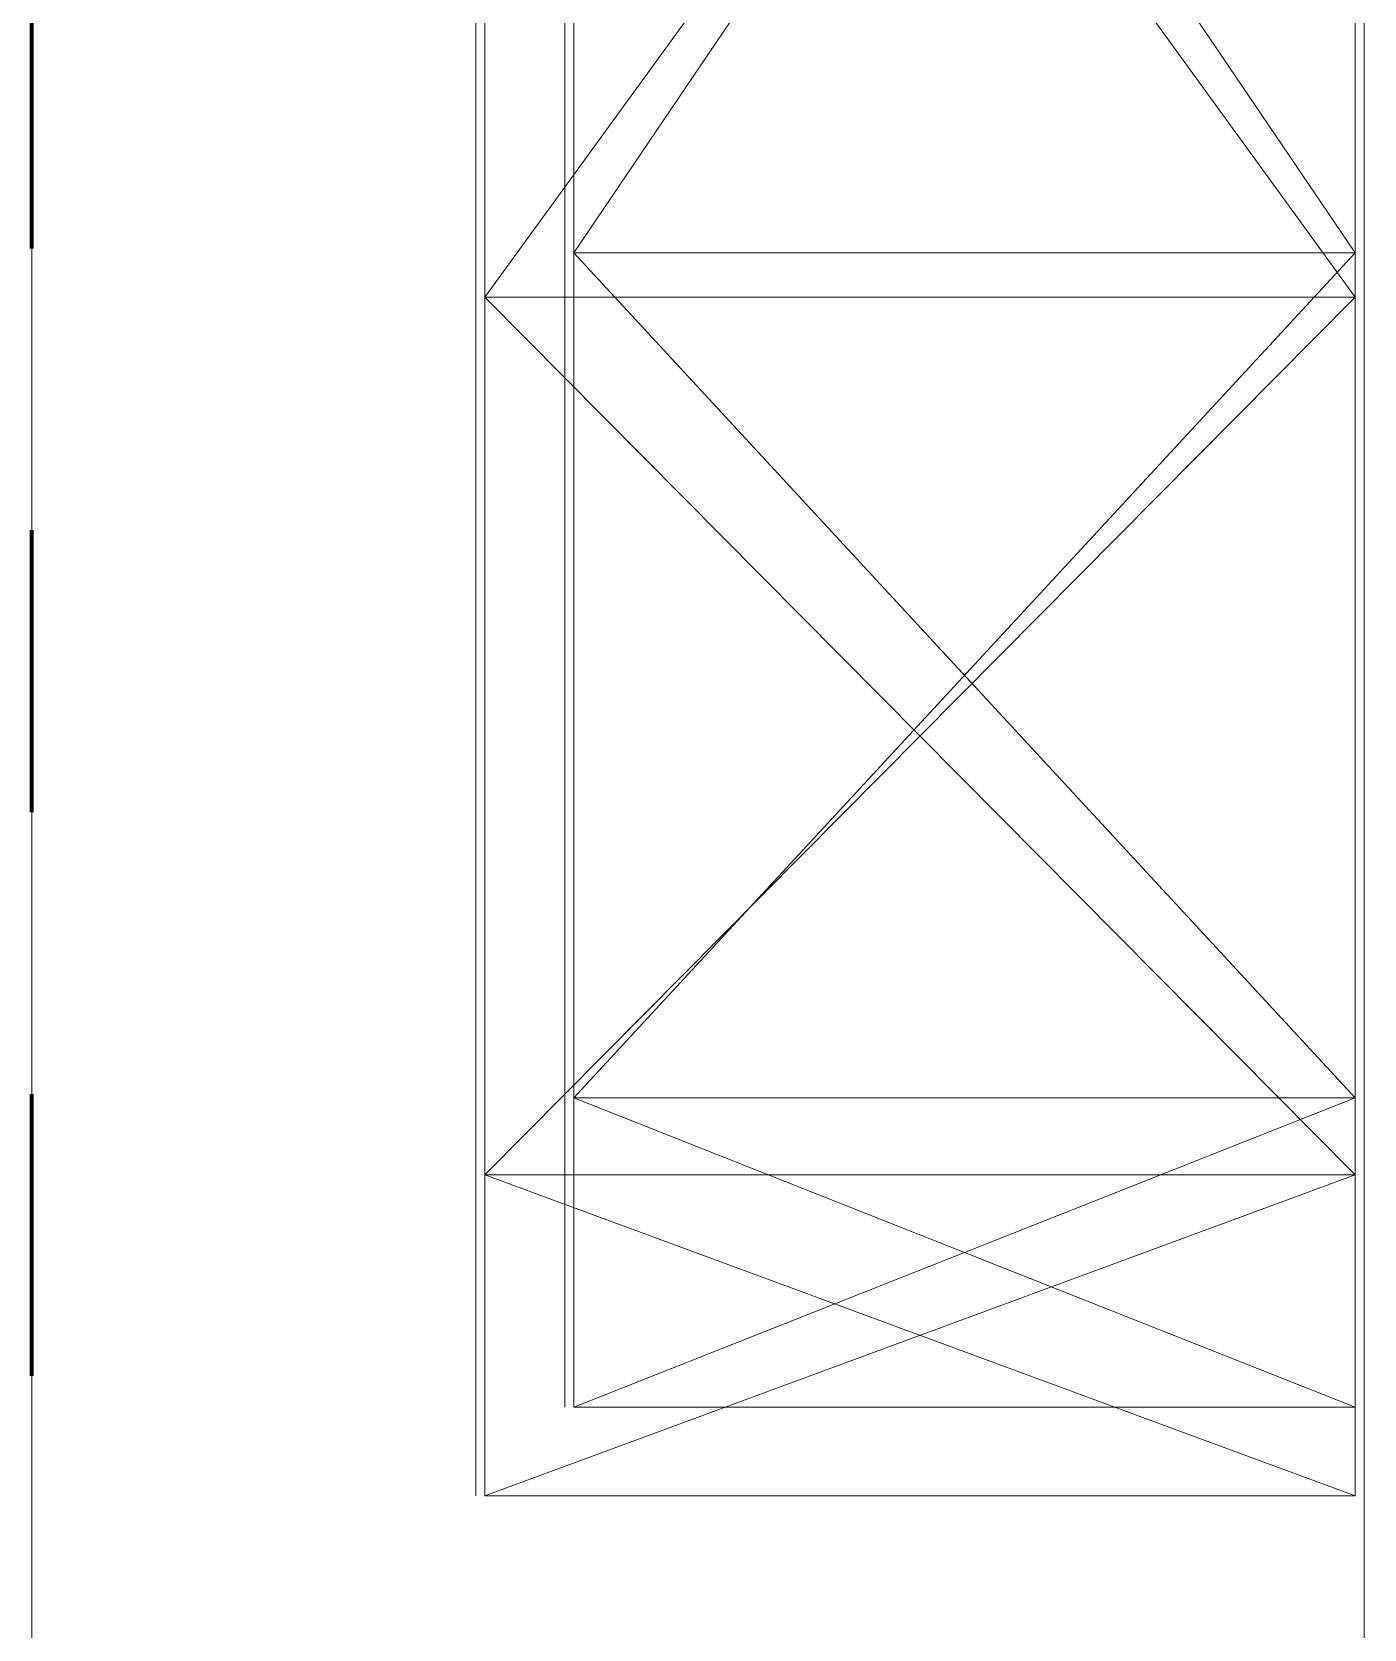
# Model space of a CAD drawing. Header units: millimetres. Extents: x -5300 to 98858, y -5196 to 93886.
# Drawn here: x 2995 to 3010, y 44819.5 to 44837.49 of the extents above; entities that cross this region are included whole.
import ezdxf

# ---------------------------------------------------------------- set-up
doc = ezdxf.new("R2010")
doc.units = ezdxf.units.MM
doc.linetypes.add('Штрих', pattern=[6.35, 3.175, -3.175])
doc.linetypes.add('Штрих_2_', pattern=[6.35, 3.175, -3.175])
for name, color, linetype, lineweight, true_color in [('_Разделитель помещений_', 4, 'Штрих', 70, 0x00ffff), ('Двери', 7, 'Continuous', 18, 0x7f7f7f), ('Обобщенные модели', 7, 'Continuous', 18, 0x7f7f7f), ('Стены', 7, 'Continuous', 18, 0x7f7f7f)]:
    doc.layers.add(name, color=color, linetype=linetype, lineweight=lineweight, true_color=true_color)

# ---------------------------------------------------------------- blocks, each defined once
blk = doc.blocks.new('СТВ_Перегородка_Кирпич 183411 - СТВ_Перегородка_Кирпич 2-247936-Подвал')
at = {"layer": 'Стены', "color": 254, "true_color": 0xd4d4d4}
blk.add_line((3010, 43150), (3010, 46350), dxfattribs=at)
blk = doc.blocks.new('СТВ_Перегородка_Кирпич 183411 - СТВ_Перегородка_Кирпич 183411-247933-Подвал')
at = {"layer": 'Стены', "color": 254, "true_color": 0xd4d4d4}
for p, q in [((2995, 43900), (2995, 45600)), ((3010, 43900), (3010, 45600)), ((3010, 45600), (3010, 43900))]:
    blk.add_line(p, q, dxfattribs=at)
blk.add_blockref('СТВ_Перегородка_Кирпич 183411 - СТВ_Перегородка_Кирпич 2-247936-Подвал', (0, 0))
blk = doc.blocks.new('Дн-9 193108 - Дн-9-247982-Подвал')
at = {"layer": 'Двери', "color": 254, "true_color": 0xd4d4d4}
for p, q in [((3010, 45490), (3010, 44010)), ((3010, 44010), (3010, 45490)), ((3010, 45490), (3010, 44010)), ((3010, 44010), (3010, 45490)), ((3010, 44898), (3010, 44818)), ((3010, 44818), (3010, 44898)), ((3010, 44898), (3010, 44818)), ((3010, 44818), (3010, 44898)), ((3010, 43998), (3010, 44898)), ((3010, 44818), (3010, 44898)), ((3010, 44898), (3010, 43998)), ((3010, 44898), (3010, 44818)), ((3010, 43998), (3010, 44898)), ((3010, 44898), (3010, 44818)), ((3010, 44898), (3010, 43998)), ((3010, 44818), (3010, 44898)), ((3001, 44834.998), (3001, 44870.517)), ((3001, 44825.483), (3001, 44870.517)), ((3001, 44825.483), (3001, 44870.517)), ((3001, 44825.483), (3001, 44870.517)), ((3001, 44834.998), (3001, 44870.517)), ((3001, 44870.517), (3001, 44825.483)), ((3001, 44870.517), (3001, 44825.483)), ((3001, 44870.517), (3001, 44825.483)), ((3000, 44861.499), (3000, 44824.617)), ((3000, 44861.499), (3000, 44824.617)), ((3000, 44861.499), (3000, 44834.501)), ((3000, 44861.499), (3000, 44834.501)), ((3000, 44861.499), (3000, 44824.617)), ((3000, 44834.501), (3000, 44861.499)), ((3000, 44834.501), (3000, 44861.499)), ((3000, 44834.501), (3000, 44861.499)), ((3001, 44834.998), (3001, 44861.001)), ((3001, 44834.998), (3001, 44861.001)), ((3000, 44848.002), (3000, 44834.501)), ((3000, 44848.002), (3000, 44834.501)), ((3000, 44848.002), (3000, 44834.501)), ((3000, 44834.501), (3000, 44848.002)), ((3000.1, 44834.501), (3000.1, 44848.002)), ((3000.1, 44848.002), (3000.1, 44834.501)), ((3009.9, 44834.501), (3000.1, 44848.002)), ((3009.9, 44848.002), (3000.1, 44834.501)), ((3000.1, 44834.501), (3000.1, 44848.002)), ((3000.1, 44834.501), (3000.1, 44848.002)), ((3000.1, 44834.501), (3009.9, 44848.002)), ((3009.9, 44834.501), (3000.1, 44848.002)), ((3001, 44848.002), (3001, 44834.998)), ((3001, 44834.998), (3001, 44848.002)), ((3001, 44848.002), (3001, 44834.998)), ((3001, 44848.002), (3001, 44834.998)), ((3001, 44848.002), (3001, 44825.483)), ((3001, 44848.002), (3001, 44825.483)), ((3001.1, 44834.998), (3001.1, 44848.002)), ((3001.1, 44848.002), (3001.1, 44834.998)), ((3001.1, 44834.998), (3009.9, 44848.002)), ((3001.1, 44848.002), (3009.9, 44834.998)), ((3001.1, 44848.002), (3001.1, 44834.998)), ((3001.1, 44834.998), (3001.1, 44848.002)), ((3009.9, 44848.002), (3001.1, 44834.998)), ((3009.9, 44834.998), (3001.1, 44848.002)), ((3009.9, 44834.501), (3009.9, 44848.002)), ((3009.9, 44848.002), (3009.9, 44834.501)), ((3009.9, 44834.998), (3009.9, 44848.002)), ((3009.9, 44848.002), (3009.9, 44834.998)), ((3009.9, 44848.002), (3009.9, 44834.501)), ((3009.9, 44834.501), (3009.9, 44848.002)), ((3009.9, 44834.998), (3009.9, 44848.002)), ((3009.9, 44834.998), (3009.9, 44848.002)), ((3010, 44834.552), (3010, 44848.002)), ((3010, 44834.952), (3010, 44848.002)), ((3010, 44848.002), (3010, 44834.952)), ((3010, 44848.002), (3010, 44834.552)), ((3010, 44834.952), (3010, 44848.002)), ((3010, 44848.002), (3010, 44834.952)), ((3010, 44834.552), (3010, 44848.002)), ((3010, 44848.002), (3010, 44834.952)), ((3010, 44834.552), (3010, 44848.002)), ((3010, 44834.952), (3010, 44848.002)), ((3010, 44848.002), (3010, 44834.952)), ((3010, 44834.952), (3010, 44848.002)), ((3001, 44834.998), (3001, 44825.483)), ((3001, 44825.483), (3001, 44834.998)), ((3001, 44834.998), (3001, 44825.483)), ((3001, 44825.483), (3001, 44834.998)), ((3001.1, 44834.998), (3001.1, 44825.483)), ((3001.1, 44834.998), (3001.1, 44825.483)), ((3009.9, 44834.998), (3001.1, 44834.998)), ((3009.9, 44834.998), (3001.1, 44825.483)), ((3001.1, 44834.998), (3009.9, 44834.998)), ((3001.1, 44834.998), (3009.9, 44825.483)), ((3001.1, 44834.998), (3001.1, 44825.483)), ((3001.1, 44825.483), (3001.1, 44834.998)), ((3009.9, 44834.998), (3001.1, 44834.998)), ((3009.9, 44834.998), (3001.1, 44825.483)), ((3009.9, 44825.483), (3001.1, 44834.998)), ((3009.9, 44834.998), (3001.1, 44834.998)), ((3009.9, 44834.998), (3009.9, 44825.483)), ((3009.9, 44834.998), (3009.9, 44825.483)), ((3009.9, 44834.998), (3009.9, 44825.483)), ((3009.9, 44825.483), (3009.9, 44834.998)), ((3010, 44834.952), (3010, 44825.399)), ((3010, 44834.952), (3010, 44825.399)), ((3010, 44834.552), (3010, 44834.952)), ((3010, 44834.952), (3010, 44824.706)), ((3010, 44834.952), (3010, 44834.552)), ((3010, 44834.952), (3010, 44824.706)), ((3010, 44834.952), (3010, 44825.399)), ((3010, 44825.399), (3010, 44834.952)), ((3010, 44834.552), (3010, 44834.952)), ((3010, 44834.552), (3010, 44834.952)), ((3000, 44834.501), (3000, 44824.617)), ((3000, 44824.617), (3000, 44834.501)), ((3000, 44834.501), (3000, 44824.617)), ((3000, 44824.617), (3000, 44834.501)), ((3000, 44834.501), (3000, 44820.999)), ((3000, 44834.501), (3000, 44834.501)), ((3000, 44820.999), (3000, 44834.501)), ((3000.1, 44834.501), (3000.1, 44824.617)), ((3000.1, 44834.501), (3000.1, 44824.617)), ((3000.1, 44834.501), (3009.9, 44834.501)), ((3000.1, 44834.501), (3009.9, 44824.617)), ((3009.9, 44834.501), (3000.1, 44834.501)), ((3009.9, 44834.501), (3000.1, 44824.617)), ((3000.1, 44834.501), (3000.1, 44824.617)), ((3000.1, 44824.617), (3000.1, 44834.501)), ((3000.1, 44834.501), (3009.9, 44834.501)), ((3000.1, 44834.501), (3009.9, 44824.617)), ((3000.1, 44824.617), (3009.9, 44834.501)), ((3000.1, 44834.501), (3009.9, 44834.501)), ((3009.9, 44834.501), (3009.9, 44824.617)), ((3009.9, 44834.501), (3009.9, 44824.617)), ((3009.9, 44834.501), (3009.9, 44824.617)), ((3009.9, 44824.617), (3009.9, 44834.501)), ((3010, 44834.552), (3010, 44824.706)), ((3010, 44834.552), (3010, 44824.706)), ((3010, 44834.552), (3010, 44824.706)), ((3010, 44824.706), (3010, 44834.552)), ((3010, 44834.552), (3010, 44825.399)), ((3010, 44825.399), (3010, 44834.552)), ((3001, 44825.483), (3001, 44821.999)), ((3001, 44821.999), (3001, 44825.483)), ((3001, 44825.483), (3001, 44825.483)), ((3001, 44825.483), (3001, 44821.999)), ((3001, 44821.999), (3001, 44825.483)), ((3001, 44825.483), (3001, 44825.483)), ((3001.1, 44825.483), (3001.1, 44821.999)), ((3001.1, 44821.999), (3001.1, 44825.483)), ((3009.9, 44825.483), (3001.1, 44825.483)), ((3009.9, 44825.483), (3001.1, 44821.999)), ((3009.9, 44821.999), (3001.1, 44825.483)), ((3001.1, 44825.483), (3009.9, 44825.483)), ((3001.1, 44825.483), (3001.1, 44821.999)), ((3001.1, 44821.999), (3001.1, 44825.483)), ((3009.9, 44825.483), (3001.1, 44825.483)), ((3009.9, 44825.483), (3001.1, 44821.999)), ((3009.9, 44821.999), (3001.1, 44825.483)), ((3009.9, 44825.483), (3001.1, 44825.483)), ((3009.9, 44825.483), (3009.9, 44821.999)), ((3009.9, 44821.999), (3009.9, 44825.483)), ((3009.9, 44825.483), (3009.9, 44821.999)), ((3009.9, 44821.999), (3009.9, 44825.483)), ((3010, 44825.399), (3010, 44821.901)), ((3010, 44821.901), (3010, 44825.399)), ((3010, 44824.706), (3010, 44825.399)), ((3010, 44825.399), (3010, 44821.101)), ((3010, 44821.101), (3010, 44825.399)), ((3010, 44825.399), (3010, 44824.706)), ((3010, 44825.399), (3010, 44821.901)), ((3010, 44821.901), (3010, 44825.399)), ((3010, 44824.706), (3010, 44825.399)), ((3010, 44825.399), (3010, 44821.101)), ((3010, 44821.101), (3010, 44825.399)), ((3010, 44824.706), (3010, 44825.399)), ((3000, 44824.617), (3000, 44820.999)), ((3000, 44820.999), (3000, 44824.617)), ((3000, 44824.617), (3000, 44824.617)), ((3000, 44824.617), (3000, 44820.999)), ((3000, 44820.999), (3000, 44824.617)), ((3000.1, 44824.617), (3000.1, 44820.999)), ((3000.1, 44820.999), (3000.1, 44824.617)), ((3000.1, 44824.617), (3009.9, 44824.617)), ((3009.9, 44824.617), (3000.1, 44820.999)), ((3009.9, 44820.999), (3000.1, 44824.617)), ((3009.9, 44824.617), (3000.1, 44824.617)), ((3000.1, 44824.617), (3000.1, 44820.999)), ((3000.1, 44820.999), (3000.1, 44824.617)), ((3000.1, 44824.617), (3009.9, 44824.617)), ((3009.9, 44824.617), (3000.1, 44820.999)), ((3009.9, 44820.999), (3000.1, 44824.617)), ((3000.1, 44824.617), (3009.9, 44824.617)), ((3009.9, 44824.617), (3009.9, 44820.999)), ((3009.9, 44820.999), (3009.9, 44824.617)), ((3009.9, 44824.617), (3009.9, 44820.999)), ((3009.9, 44820.999), (3009.9, 44824.617)), ((3010, 44824.706), (3010, 44821.101)), ((3010, 44821.101), (3010, 44824.706)), ((3010, 44824.706), (3010, 44821.101)), ((3010, 44821.101), (3010, 44824.706)), ((3009.9, 44821.999), (3001.1, 44821.999)), ((3009.9, 44821.999), (3001.1, 44821.999)), ((3010, 44821.101), (3010, 44821.901)), ((3010, 44821.101), (3010, 44821.901)), ((3000.1, 44820.999), (3009.9, 44820.999)), ((3000.1, 44820.999), (3009.9, 44820.999))]:
    blk.add_line(p, q, dxfattribs=at)
blk = doc.blocks.new('Дн-9 193108 - Дн-9 193108-247986-Подвал')
blk.add_blockref('Дн-9 193108 - Дн-9-247982-Подвал', (0, 0))
blk = doc.blocks.new('ПОТ-4_4_1 - ПОТ-4_4_1-249581-Подвал')
at = {"layer": 'Обобщенные модели', "color": 254, "true_color": 0xd4d4d4}
for p, q in [((2995, 43165), (2995, 46335)), ((2995, 46335), (2995, 43165))]:
    blk.add_line(p, q, dxfattribs=at)
blk = doc.blocks.new('ПОТ-1_4_1 - ПОТ-1_4_1-249954-Подвал')
at = {"layer": 'Обобщенные модели', "color": 254, "true_color": 0xd4d4d4}
for p, q in [((2995, 43165), (2995, 46335)), ((2995, 46335), (2995, 43165))]:
    blk.add_line(p, q, dxfattribs=at)

msp = doc.modelspace()

# ---------------------------------------------------------------- linework, layer by layer
at = {"layer": '_Разделитель помещений_', "color": 131, "linetype": 'Штрих_2_', "true_color": 0xaaffff}
msp.add_line((2995, 43165), (2995, 46335), dxfattribs=at)

# ---------------------------------------------------------------- block references
at = {"layer": 'Двери', "color": 254, "true_color": 0xd4d4d4}
msp.add_blockref('Дн-9 193108 - Дн-9 193108-247986-Подвал', (0, 0), dxfattribs=at)
at = {"layer": 'Обобщенные модели', "color": 254, "true_color": 0xd4d4d4}
for name in ['ПОТ-4_4_1 - ПОТ-4_4_1-249581-Подвал', 'ПОТ-1_4_1 - ПОТ-1_4_1-249954-Подвал']:
    msp.add_blockref(name, (0, 0), dxfattribs=at)
at = {"layer": 'Стены', "color": 254, "true_color": 0xd4d4d4}
msp.add_blockref('СТВ_Перегородка_Кирпич 183411 - СТВ_Перегородка_Кирпич 183411-247933-Подвал', (0, 0), dxfattribs=at)

doc.saveas('drawing.dxf')
